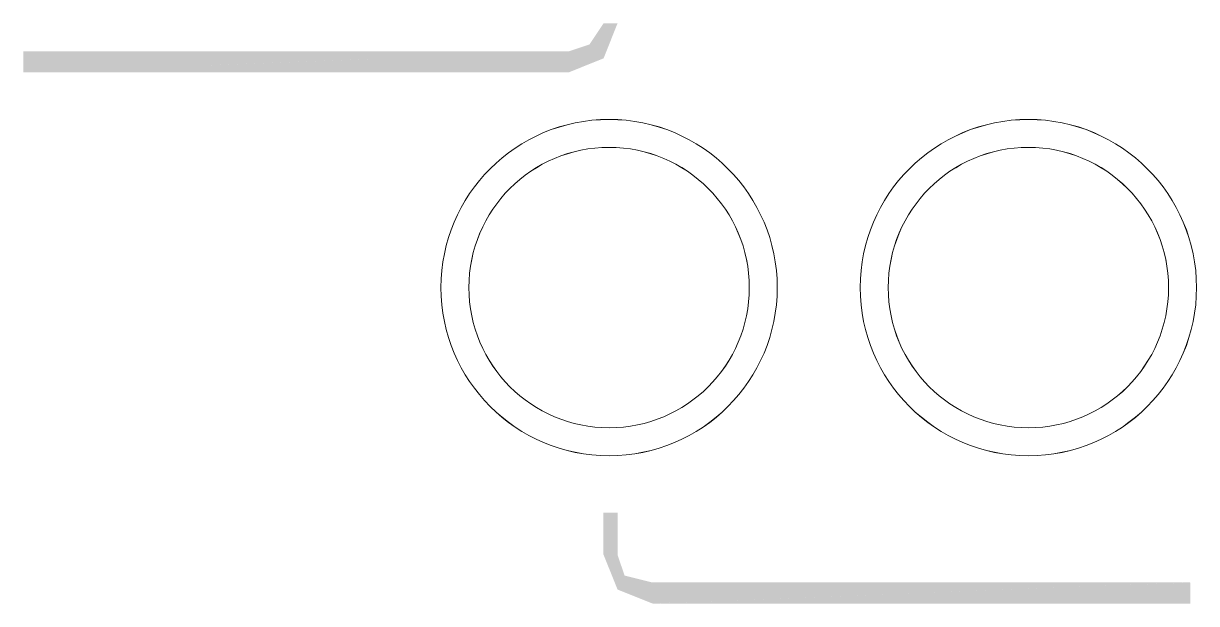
# Model space of a CAD drawing. Header units: millimetres. Extents: x 1359 to 3577, y 1333 to 3557.
# Drawn here: x 3081.75 to 3095.94, y 3291.09 to 3298.11 of the extents above; entities that cross this region are included whole.
import ezdxf

# ---------------------------------------------------------------- set-up
doc = ezdxf.new("R2010")
doc.units = ezdxf.units.MM
doc.layers.add('000-PI-Oprema', color=30, linetype='Continuous', lineweight=5)
doc.layers.add('002-PI-Kabelska kanalica', color=150, linetype='Continuous')

# ---------------------------------------------------------------- blocks, each defined once
blk = doc.blocks.new('westermo switch - SDI-862-SM-SC30')
at = {"layer": '000-PI-Oprema', "linetype": 'ByBlock', "lineweight": 0}
for points in [[(27.91837832235615, -10.81940626219875), (27.74949372388073, -11.07227171875275), (28.08818578935461, -10.81940626219875)], [(27.91841301810928, -10.81973547993039), (27.74952841963386, -11.07260093648438), (28.08822048510774, -10.81973547993039)], [(27.74976251626504, -11.07276650797576), (27.91864711474045, -11.24257397497422), (28.08753171318676, -10.81990105142904)], [(27.74979721201817, -11.07309572570739), (27.91868181049358, -11.24290319270585), (28.08756640893989, -10.82023026916067)], [(20.89996718341717, -11.15748278401588), (20.89996718341717, -11.41127112284448), (27.49569509871071, -11.15748278401588)], [(20.89996718341717, -11.41163161214354), (27.49569509871071, -11.41163161214354), (27.49569509871071, -11.15784327330766)], [(20.9000018791703, -11.15781200174752), (20.9000018791703, -11.41160034057611), (27.49572979446384, -11.15781200174752)], [(20.9000018791703, -11.41196082987517), (27.49572979446384, -11.41196082987517), (27.49572979446384, -11.15817249103929)], [(27.49561368816649, -11.15748278401588), (27.9182866254414, -11.24238651751511), (27.74940202699509, -11.07257905051665)], [(27.49561368816649, -11.41163161214354), (27.9182866254414, -11.24182414514507), (27.49561368816649, -11.15784327330766)], [(27.49564838391962, -11.15781200174752), (27.91832132119453, -11.24271573524675), (27.74943672274821, -11.07290826824828)], [(27.49564838391962, -11.41196082987517), (27.91832132119453, -11.24215336287671), (27.49564838391962, -11.15817249103929)], [(27.91837832235615, -17.24562021483871), (28.08818578935461, -17.24562021483871), (27.91837832235615, -16.73804353717424)], [(27.91837832235615, -16.7381111409486), (28.08818578935461, -17.24568781862035), (28.08818578935461, -16.7381111409486)], [(27.91841301810928, -17.24594943257034), (28.08822048510774, -17.24594943257034), (27.91841301810928, -16.73837275490587)], [(27.91841301810928, -16.73844035868024), (28.08822048510774, -17.24601703635199), (28.08822048510774, -16.73844035868024)], [(27.91837832235615, -17.24562021483871), (28.08818578935461, -17.66829315213545), (28.08818578935461, -17.24562021483871)], [(27.91841301810928, -17.24594943257034), (28.08822048510774, -17.66862236986708), (28.08822048510774, -17.24594943257034)], [(28.08781087442185, -17.66835668537533), (28.17271460793563, -17.49947208692174), (28.08781087442185, -17.24568374809314)], [(28.08784557017498, -17.66868590310696), (28.17274930368876, -17.49980130465337), (28.08784557017498, -17.24601296582478)], [(28.08781087442185, -17.66835668537533), (28.51048381172586, -17.83816415238107), (28.17271460793563, -17.49947208692174)], [(28.08784557017498, -17.66868590310696), (28.51051850747899, -17.8384933701127), (28.17274930368876, -17.49980130465337)], [(28.51057550864061, -17.83784556478349), (28.51057550864061, -17.58405722594034), (28.17280631168978, -17.50007636785449)], [(28.51061020439374, -17.83817478251513), (28.51061020439374, -17.58438644367197), (28.17284100744291, -17.50040558558612)], [(28.51057550864061, -17.58364040934248), (28.51057550864061, -17.83742874817108), (35.02047688374296, -17.58364040934248)], [(28.51057550864061, -17.83784556478349), (35.02047688374296, -17.83784556478349), (35.02047688374296, -17.58405722594034)], [(28.51061020439374, -17.58396962707411), (28.51061020439374, -17.83775796590271), (35.02051157949609, -17.58396962707411)], [(28.51061020439374, -17.83817478251513), (35.02051157949609, -17.83817478251513), (35.02051157949609, -17.58438644367197)]]:
    blk.add_hatch(color=0, dxfattribs=at).paths.add_polyline_path(points)
at = {"layer": '000-PI-Oprema', "color": 0, "linetype": 'ByBlock', "lineweight": 0, "ltscale": 0.25}
for centre, radius in [((27.98603060962341, -14.01525069187119), 2.034654665596243), ((27.98606530537654, -14.01557990960282), 2.034654665596243), ((33.05941360078577, -14.01526408395512), 2.034654665596243), ((33.0594482965389, -14.01559330168675), 2.034654665596243), ((27.98603060962341, -14.01525069187119), 1.696692265721726), ((27.98606530537654, -14.01557990960282), 1.696692265721726), ((33.05941360078577, -14.01526408395512), 1.696692265721726), ((33.0594482965389, -14.01559330168675), 1.696692265721726)]:
    blk.add_circle(centre, radius, dxfattribs=at)

msp = doc.modelspace()

# ---------------------------------------------------------------- block references
at = {"layer": '002-PI-Kabelska kanalica', "color": 0, "linetype": 'ByBlock', "lineweight": 0}
msp.add_blockref('westermo switch - SDI-862-SM-SC30', (3060.847090275363, 3308.928269487918), dxfattribs=at)

doc.saveas('drawing.dxf')
